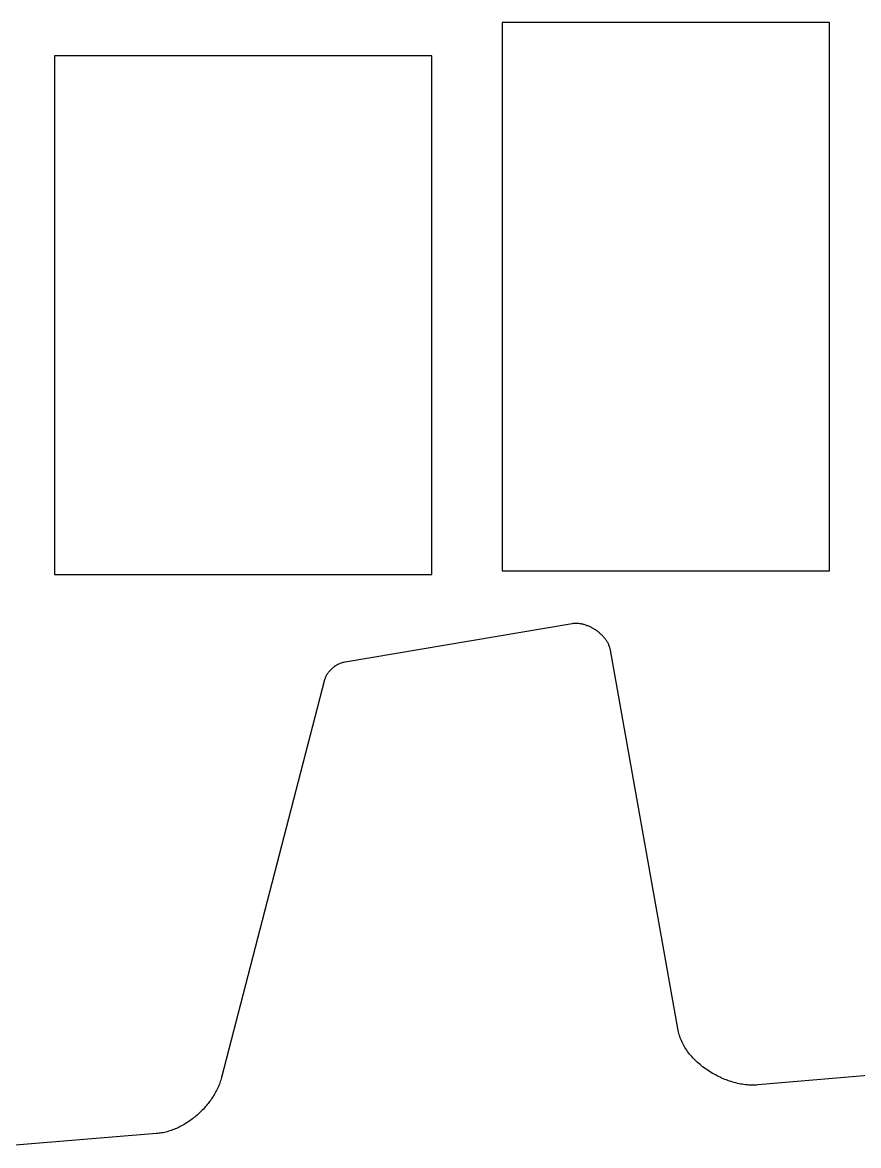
# Model space of a CAD drawing. Extents: x 1 to 150, y 1 to 98.
# Drawn here: x 25.53 to 43.26, y 23.44 to 47.25 of the extents above; entities that cross this region are included whole.
import ezdxf

# ---------------------------------------------------------------- set-up
doc = ezdxf.new("R2010")
doc.units = 0
doc.layers.add('LAYER_1', color=18, linetype='CONTINUOUS')

msp = doc.modelspace()

# ---------------------------------------------------------------- linework, layer by layer
at = {"layer": 'LAYER_1'}
for points in [[(42.643, 35.625), (42.643, 47.25), (35.706, 47.25), (35.706, 35.625)], [(34.211, 35.542), (34.211, 46.542), (26.211, 46.542), (26.211, 35.542)]]:
    msp.add_lwpolyline(points, close=True, dxfattribs=at)
msp.add_lwpolyline([(65.812, 26.812), (41.125, 24.719), (41.093, 24.716), (41.061, 24.715), (41.028, 24.715), (40.995, 24.715), (40.962, 24.716), (40.929, 24.718), (40.896, 24.721), (40.862, 24.724), (40.829, 24.729), (40.795, 24.734), (40.761, 24.74), (40.727, 24.746), (40.693, 24.754), (40.659, 24.762), (40.625, 24.771), (40.592, 24.781), (40.558, 24.791), (40.524, 24.802), (40.49, 24.814), (40.457, 24.826), (40.423, 24.839), (40.39, 24.853), (40.357, 24.867), (40.324, 24.882), (40.291, 24.898), (40.259, 24.914), (40.227, 24.931), (40.195, 24.948), (40.164, 24.966), (40.133, 24.985), (40.102, 25.004), (40.071, 25.024), (40.041, 25.044), (40.012, 25.064), (39.983, 25.086), (39.954, 25.107), (39.926, 25.13), (39.898, 25.152), (39.871, 25.175), (39.845, 25.199), (39.819, 25.223), (39.794, 25.248), (39.769, 25.272), (39.745, 25.298), (39.722, 25.324), (39.699, 25.35), (39.677, 25.376), (39.656, 25.403), (39.636, 25.43), (39.616, 25.458), (39.597, 25.486), (39.579, 25.514), (39.562, 25.543), (39.546, 25.572), (39.531, 25.601), (39.517, 25.63), (39.503, 25.66), (39.491, 25.69), (39.479, 25.72), (39.469, 25.751), (39.459, 25.782), (39.451, 25.812), (39.444, 25.844), (39.438, 25.875), (38, 33.937), (37.997, 33.953), (37.994, 33.968), (37.989, 33.983), (37.985, 33.998), (37.98, 34.013), (37.974, 34.028), (37.968, 34.042), (37.962, 34.057), (37.955, 34.072), (37.947, 34.086), (37.94, 34.1), (37.931, 34.115), (37.923, 34.129), (37.914, 34.143), (37.904, 34.156), (37.894, 34.17), (37.884, 34.183), (37.874, 34.197), (37.863, 34.21), (37.851, 34.223), (37.84, 34.235), (37.828, 34.248), (37.816, 34.26), (37.803, 34.272), (37.79, 34.284), (37.777, 34.296), (37.764, 34.307), (37.75, 34.319), (37.737, 34.33), (37.723, 34.34), (37.708, 34.351), (37.694, 34.361), (37.679, 34.371), (37.664, 34.38), (37.649, 34.39), (37.634, 34.399), (37.619, 34.407), (37.603, 34.416), (37.588, 34.424), (37.572, 34.432), (37.556, 34.439), (37.54, 34.446), (37.524, 34.453), (37.508, 34.459), (37.492, 34.465), (37.476, 34.471), (37.46, 34.476), (37.443, 34.481), (37.427, 34.485), (37.411, 34.489), (37.394, 34.493), (37.378, 34.496), (37.362, 34.499), (37.346, 34.501), (37.329, 34.503), (37.313, 34.505), (37.297, 34.506), (37.281, 34.507), (37.265, 34.507), (37.25, 34.506), (37.234, 34.505), (37.218, 34.504), (37.203, 34.502), (37.188, 34.5), (32.375, 33.688), (32.357, 33.684), (32.339, 33.68), (32.322, 33.675), (32.304, 33.67), (32.286, 33.664), (32.268, 33.657), (32.251, 33.65), (32.234, 33.642), (32.216, 33.633), (32.199, 33.624), (32.183, 33.614), (32.166, 33.604), (32.15, 33.593), (32.134, 33.582), (32.118, 33.57), (32.103, 33.558), (32.089, 33.545), (32.074, 33.532), (32.06, 33.518), (32.047, 33.504), (32.034, 33.49), (32.022, 33.475), (32.011, 33.46), (32, 33.445), (31.989, 33.429), (31.98, 33.413), (31.971, 33.397), (31.962, 33.381), (31.955, 33.364), (31.948, 33.347), (31.942, 33.33), (31.937, 33.312), (29.75, 24.875), (29.743, 24.848), (29.734, 24.82), (29.726, 24.793), (29.716, 24.766), (29.706, 24.738), (29.695, 24.711), (29.684, 24.685), (29.672, 24.658), (29.659, 24.631), (29.646, 24.605), (29.633, 24.578), (29.618, 24.552), (29.604, 24.526), (29.588, 24.5), (29.572, 24.475), (29.556, 24.449), (29.539, 24.424), (29.522, 24.399), (29.504, 24.374), (29.485, 24.35), (29.466, 24.326), (29.447, 24.302), (29.427, 24.278), (29.407, 24.255), (29.387, 24.232), (29.366, 24.209), (29.344, 24.187), (29.323, 24.165), (29.3, 24.143), (29.278, 24.122), (29.255, 24.101), (29.232, 24.08), (29.208, 24.06), (29.184, 24.04), (29.16, 24.021), (29.136, 24.002), (29.111, 23.983), (29.086, 23.965), (29.061, 23.948), (29.035, 23.931), (29.009, 23.914), (28.983, 23.898), (28.957, 23.882), (28.931, 23.867), (28.904, 23.852), (28.877, 23.838), (28.85, 23.825), (28.823, 23.812), (28.796, 23.799), (28.768, 23.787), (28.741, 23.776), (28.713, 23.765), (28.685, 23.755), (28.657, 23.746), (28.629, 23.737), (28.601, 23.729), (28.573, 23.721), (28.545, 23.714), (28.517, 23.708), (28.488, 23.703), (28.46, 23.698), (28.432, 23.694), (28.403, 23.69), (28.375, 23.688), (12.125, 22.344)], dxfattribs=at)

doc.saveas('drawing.dxf')
